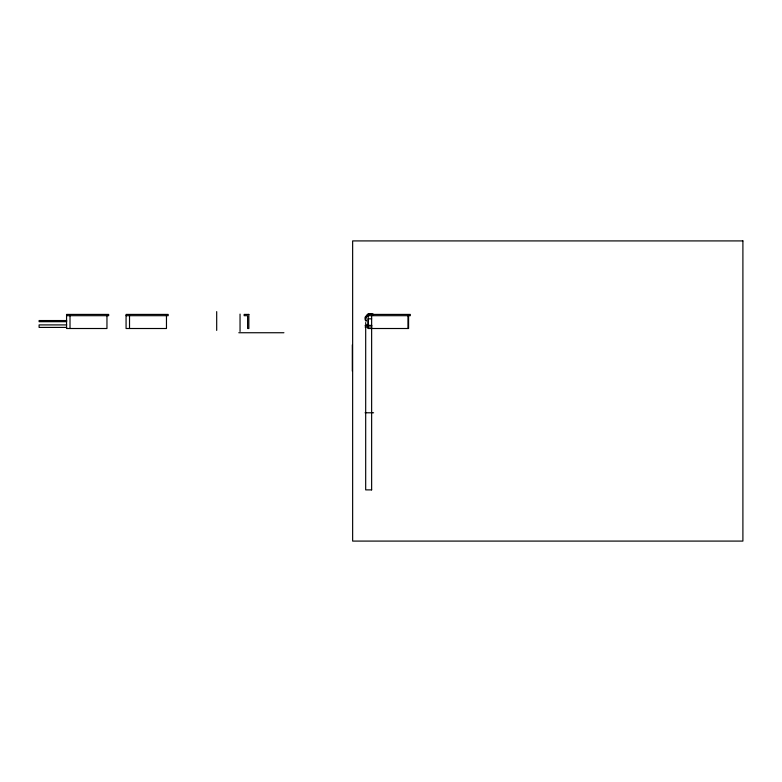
<?xml version="1.0" encoding="UTF-8"?>
<svg xmlns="http://www.w3.org/2000/svg" width="782" height="782" viewBox="0 0 782 782"><rect width="100%" height="100%" fill="white"/><g stroke="black" fill="none" stroke-linecap="round" stroke-linejoin="round"><path stroke-width="1.17" d="M408.585 315.684L408.585 328.508L368.185 328.508L368.185 318.821L371.636 318.821M368.254 314.413L410.315 314.413L410.315 315.684L368.185 315.684M66.558 315.684L108.678 315.684L108.678 314.413L66.558 314.413L66.558 328.508L106.958 328.508L106.958 315.684M126.068 315.684L168.198 315.684L168.198 314.413L126.068 314.413L126.068 328.508L166.468 328.508L166.468 315.684M66.714 320.542L39.1 320.542L39.1 321.695L66.714 321.695M66.714 324.911L39.1 324.911L39.1 327.414L66.714 327.414M368.654 324.911L365.693 324.911L365.683 489.884L371.626 489.884M365.057 325.4L371.88 325.4M365.057 326.964L371.88 326.964M238.793 332.741L283.925 332.741M365.067 412.779L373.601 412.779M372.887 314.765C370.248 312.663 365.135 315.322 365.683 318.724M407.96 315.596L407.96 328.508M371.636 315.703L371.636 489.884M368.185 314.413L368.185 328.508M365.683 322.604L365.683 323.768M352.32 344.813L352.32 371.127M240.045 314.1L240.045 331.49M216.692 311.617L216.692 330.405M129.519 315.684L129.519 328.508M70.009 315.684L70.009 328.508M366.347 320.591A2.972 2.972 0 0 1 368.654 315.742M366.113 321.265A3.597 3.597 0 0 1 365.057 318.724L365.057 317.717A1.251 1.251 0 0 1 365.35 316.915L367.52 314.315A1.251 1.251 0 0 1 368.478 313.865L372.369 313.865A1.251 1.251 0 0 1 373.581 314.794M742.9 240.915L352.643 240.915L352.643 541.085L742.9 541.085L742.9 240.915M248.852 314.413L244.15 314.413L244.15 315.684L247.601 315.684L247.601 328.508L248.852 328.508L248.852 314.413"/></g></svg>
